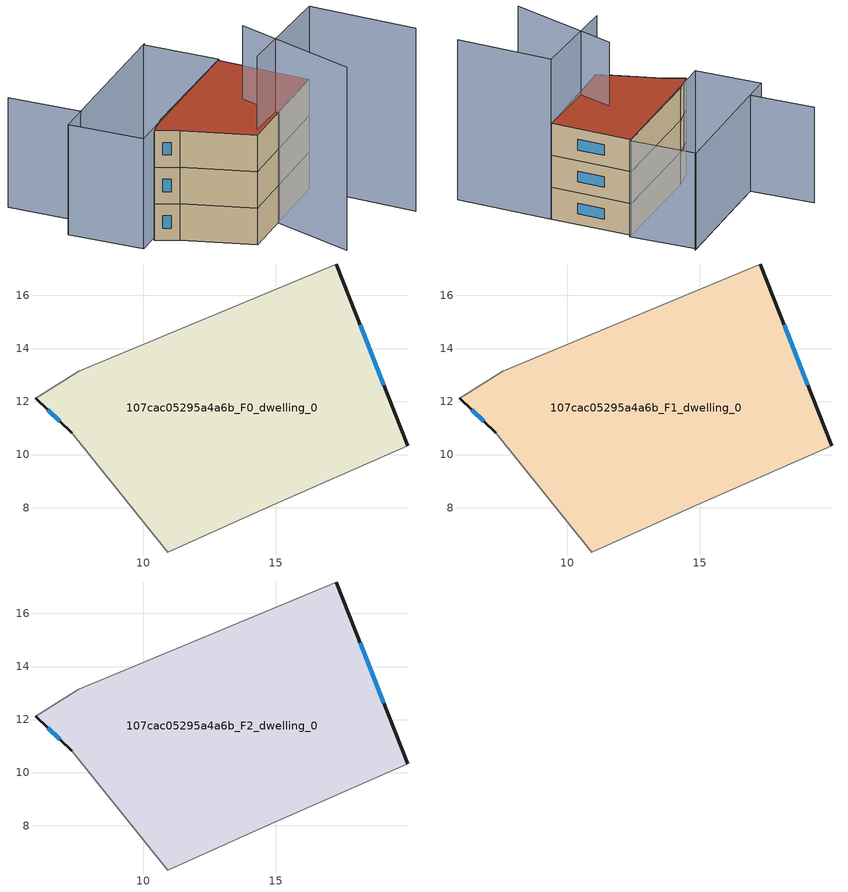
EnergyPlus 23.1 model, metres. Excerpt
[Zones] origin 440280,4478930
107cac05295a4a6b_F0_dwelling_0
 floor ground (EU_floor_Construction): 17.28,17.19 19.98,10.33 14.7,8.02 10.92,6.33 7.31,10.82 5.96,12.12 7.58,13.15 z0
 wall outside (EU_wall_Construction): 19.98,10.33 17.28,17.19 / 5.96,12.12 7.31,10.82 z0:3
 wall adiabatic (EU_wall_Construction): 17.28,17.19 7.58,13.15 5.96,12.12 / 7.31,10.82 10.92,6.33 14.7,8.02 19.98,10.33 z0:3
 window (EU_Window_Construction): 19.08,12.62 18.18,14.89 / 6.41,11.68 6.86,11.25 z1:2
107cac05295a4a6b_F1_dwelling_0
 floor to 107cac05295a4a6b_F0_dwelling_0 (EU_floor_Construction): 17.28,17.19 19.98,10.33 14.7,8.02 10.92,6.33 7.31,10.82 5.96,12.12 7.58,13.15 z3
 wall outside (EU_wall_Construction): 19.98,10.33 17.28,17.19 / 5.96,12.12 7.31,10.82 z3:6
 wall adiabatic (EU_wall_Construction): 17.28,17.19 7.58,13.15 5.96,12.12 / 7.31,10.82 10.92,6.33 14.7,8.02 19.98,10.33 z3:6
 window (EU_Window_Construction): 19.08,12.62 18.18,14.89 / 6.41,11.68 6.86,11.25 z4:5
107cac05295a4a6b_F2_dwelling_0
 floor to 107cac05295a4a6b_F1_dwelling_0 (EU_floor_Construction): 17.28,17.19 19.98,10.33 14.7,8.02 10.92,6.33 7.31,10.82 5.96,12.12 7.58,13.15 z6
 wall outside (EU_wall_Construction): 19.98,10.33 17.28,17.19 / 5.96,12.12 7.31,10.82 z6:9
 wall adiabatic (EU_wall_Construction): 17.28,17.19 7.58,13.15 5.96,12.12 / 7.31,10.82 10.92,6.33 14.7,8.02 19.98,10.33 z6:9
 window (EU_Window_Construction): 19.08,12.62 18.18,14.89 / 6.41,11.68 6.86,11.25 z7:8
 roof outside (EU_roof_Construction): 19.98,10.33 17.28,17.19 7.58,13.15 5.96,12.12 7.31,10.82 10.92,6.33 14.7,8.02 z9
shading: 14.22,11.36 15.02,1.2 / 11.54,7.06 19.98,10.33 / 19.98,10.33 23.1,2.26 z0:15; 15.3,22.88 4.27,18.13 / 4.27,18.13 1.97,23.46 / 2.07,17.18 15.11,22.8 / 15.11,22.8 17.49,17.27 / 17.49,17.27 4.45,11.65 / 4.45,11.65 2.07,17.18 z0:9
[Building]
EU S2 Campaign: North Axis=0; Terrain=City; Solar Distribution=FullExterior
[Site:Location]
Madrid: Latitude=40.5; Longitude=-3.5; Time Zone=1; Elevation=609
[SizingPeriod:WeatherFileDays]
AnnualSizingPeriod: Begin Month=1; Begin Day of Month=1; End Month=12; End Day of Month=31; Day of Week for Start Day=Monday; Use Weather File Daylight Saving Period=No; Use Weather File Rain and Snow Indicators=No
[MATERIAL]
EU_InternalMass_Material: Roughness=MediumRough; Thickness=0.1; Conductivity=1; Density=1800; Specific Heat=900; Thermal Absorptance=0.9; Solar Absorptance=0.7; Visible Absorptance=0.7
[MATERIAL:NOMASS] Roughness=MediumRough; Thermal Absorptance=0.9; Solar Absorptance=0.7; Visible Absorptance=0.7
Name | Thermal Resistance
EU_wall_NoMass | 0.459673
EU_roof_NoMass | 0.495815
EU_floor_NoMass | 0.788942
[WINDOWMATERIAL:SIMPLEGLAZINGSYSTEM]
EU_Window_SimpleGlazing: UFactor=4.26103; Solar Heat Gain Coefficient=0.85; Visible Transmittance=0.85
[CONSTRUCTION]
EU_wall_Construction: EU_wall_NoMass
EU_roof_Construction: EU_roof_NoMass
EU_floor_Construction: EU_floor_NoMass
EU_Window_Construction: EU_Window_SimpleGlazing
EU_InternalMass_Construction: EU_InternalMass_Material
[ZONE] Type=1; Multiplier=1; Ceiling Height=autocalculate; Floor Area=autocalculate; Part of Total Floor Area=Yes
Name | Volume
107cac05295a4a6b_F0_dwelling_0 | 248.267
107cac05295a4a6b_F1_dwelling_0; 107cac05295a4a6b_F2_dwelling_0 | 248.266
[INTERNALMASS] Construction=EU_InternalMass_Construction; Surface Area=82.7555
Name | Zone or ZoneList
107cac05295a4a6b_F0_dwelling_0_EU_InternalMass | 107cac05295a4a6b_F0_dwelling_0
107cac05295a4a6b_F1_dwelling_0_EU_InternalMass | 107cac05295a4a6b_F1_dwelling_0
107cac05295a4a6b_F2_dwelling_0_EU_InternalMass | 107cac05295a4a6b_F2_dwelling_0
[OTHEREQUIPMENT] Fuel Type=Electricity; Design Level Calculation Method=Watts/Area; Power per Zone Floor Area=1; Fraction Latent=0; Fraction Radiant=0; Fraction Lost=0; Carbon Dioxide Generation Rate=0; EndUse Subcategory=EU_Step8_InternalGains
Name | Zone or ZoneList or Space or SpaceList | Schedule
EU_Step8_InternalGain_107cac05295a4a6b_F0_dwelling_0_f000 | 107cac05295a4a6b_F0_dwelling_0 | EU_Step8_GainSchedule_107cac05295a4a6b_F0_dwelling_0_f000
EU_Step8_InternalGain_107cac05295a4a6b_F1_dwelling_0_f000 | 107cac05295a4a6b_F1_dwelling_0 | EU_Step8_GainSchedule_107cac05295a4a6b_F1_dwelling_0_f000
EU_Step8_InternalGain_107cac05295a4a6b_F2_dwelling_0_f000 | 107cac05295a4a6b_F2_dwelling_0 | EU_Step8_GainSchedule_107cac05295a4a6b_F2_dwelling_0_f000
[ZONEVENTILATION:DESIGNFLOWRATE] Schedule=EU_AlwaysOn; Design Flow Rate Calculation Method=AirChanges/Hour; Air Changes per Hour=0.719161; Ventilation Type=Natural; Fan Pressure Rise=0; Fan Total Efficiency=1; Constant Term Coefficient=1; Temperature Term Coefficient=0; Velocity Term Coefficient=0; Velocity Squared Term Coefficient=0; Minimum Indoor Temperature=-100; Maximum Indoor Temperature=100; Delta Temperature=-100; Minimum Outdoor Temperature=-100; Maximum Outdoor Temperature=100; Maximum Wind Speed=40
Name | Zone or ZoneList or Space or SpaceList
EU_ConstantAir_107cac05295a4a6b_F0_dwelling_0 | 107cac05295a4a6b_F0_dwelling_0
EU_ConstantAir_107cac05295a4a6b_F1_dwelling_0 | 107cac05295a4a6b_F1_dwelling_0
EU_ConstantAir_107cac05295a4a6b_F2_dwelling_0 | 107cac05295a4a6b_F2_dwelling_0
[HVACTEMPLATE:THERMOSTAT] Constant Heating Setpoint=20; Constant Cooling Setpoint=50
EU_HeatOnly_107cac05295a4a6b_F0_dwelling_0; EU_HeatOnly_107cac05295a4a6b_F1_dwelling_0; EU_HeatOnly_107cac05295a4a6b_F2_dwelling_0
[HVACTEMPLATE:ZONE:IDEALLOADSAIRSYSTEM] System Availability Schedule=EU_AlwaysOn; Maximum Heating Supply Air Temperature=50; Minimum Cooling Supply Air Temperature=13; Maximum Heating Supply Air Humidity Ratio=0.0156; Minimum Cooling Supply Air Humidity Ratio=0.0077; Heating Limit=NoLimit; Cooling Limit=NoLimit; Heating Availability Schedule=EU_AlwaysOn; Cooling Availability Schedule=EU_CoolingOff; Dehumidification Control Type=ConstantSensibleHeatRatio; Cooling Sensible Heat Ratio=0.7; Dehumidification Setpoint=60; Humidification Control Type=None; Humidification Setpoint=30; Outdoor Air Method=None; Outdoor Air Flow Rate per Person=0.00944; Outdoor Air Flow Rate per Zone Floor Area=0; Outdoor Air Flow Rate per Zone=0; Demand Controlled Ventilation Type=None; Outdoor Air Economizer Type=NoEconomizer; Heat Recovery Type=None; Sensible Heat Recovery Effectiveness=0.7; Latent Heat Recovery Effectiveness=0.65
Name | Template Thermostat
107cac05295a4a6b_F0_dwelling_0 | EU_HeatOnly_107cac05295a4a6b_F0_dwelling_0
107cac05295a4a6b_F1_dwelling_0 | EU_HeatOnly_107cac05295a4a6b_F1_dwelling_0
107cac05295a4a6b_F2_dwelling_0 | EU_HeatOnly_107cac05295a4a6b_F2_dwelling_0
[SIZING:ZONE] Zone Cooling Design Supply Air Temperature Input Method=SupplyAirTemperature; Zone Cooling Design Supply Air Temperature=13; Zone Heating Design Supply Air Temperature Input Method=SupplyAirTemperature; Zone Heating Design Supply Air Temperature=50; Zone Cooling Design Supply Air Humidity Ratio=0.008; Zone Heating Design Supply Air Humidity Ratio=0.008; Cooling Design Air Flow Method=DesignDay; Cooling Design Air Flow Rate=0; Cooling Minimum Air Flow per Zone Floor Area=0.000762; Cooling Minimum Air Flow=0; Cooling Minimum Air Flow Fraction=0.2; Heating Design Air Flow Method=DesignDay; Heating Design Air Flow Rate=0; Heating Maximum Air Flow per Zone Floor Area=0.002032; Heating Maximum Air Flow=0.141576; Heating Maximum Air Flow Fraction=0.3; Account for Dedicated Outdoor Air System=No; Dedicated Outdoor Air System Control Strategy=NeutralSupplyAir; Dedicated Outdoor Air Low Setpoint Temperature for Design=autosize; Dedicated Outdoor Air High Setpoint Temperature for Design=autosize; Zone Load Sizing Method=Sensible Load Only No Latent Load; Zone Latent Cooling Design Supply Air Humidity Ratio Input Method=HumidityRatioDifference; Zone Cooling Design Supply Air Humidity Ratio Difference=0.005; Zone Latent Heating Design Supply Air Humidity Ratio Input Method=HumidityRatioDifference; Zone Humidification Design Supply Air Humidity Ratio Difference=0.005
107cac05295a4a6b_F0_dwelling_0; 107cac05295a4a6b_F1_dwelling_0; 107cac05295a4a6b_F2_dwelling_0
[SCHEDULE:CONSTANT]
Name | Hourly Value
EU_AlwaysOn | 1
EU_CoolingOff | 0
[SCHEDULE:FILE] Column Number=1; Rows to Skip at Top=0; Number of Hours of Data=8760; Column Separator=Comma; Interpolate to Timestep=No; Minutes per Item=60; Adjust Schedule for Daylight Savings=Yes
Name | File
EU_Step8_GainSchedule_107cac05295a4a6b_F0_dwelling_0_f000 | ../../schedules/107cac05295a4a6b/107cac05295a4a6b_F0_dwelling_0_f000_gain.csv
EU_Step8_GainSchedule_107cac05295a4a6b_F1_dwelling_0_f000 | ../../schedules/107cac05295a4a6b/107cac05295a4a6b_F1_dwelling_0_f000_gain.csv
EU_Step8_GainSchedule_107cac05295a4a6b_F2_dwelling_0_f000 | ../../schedules/107cac05295a4a6b/107cac05295a4a6b_F2_dwelling_0_f000_gain.csv
